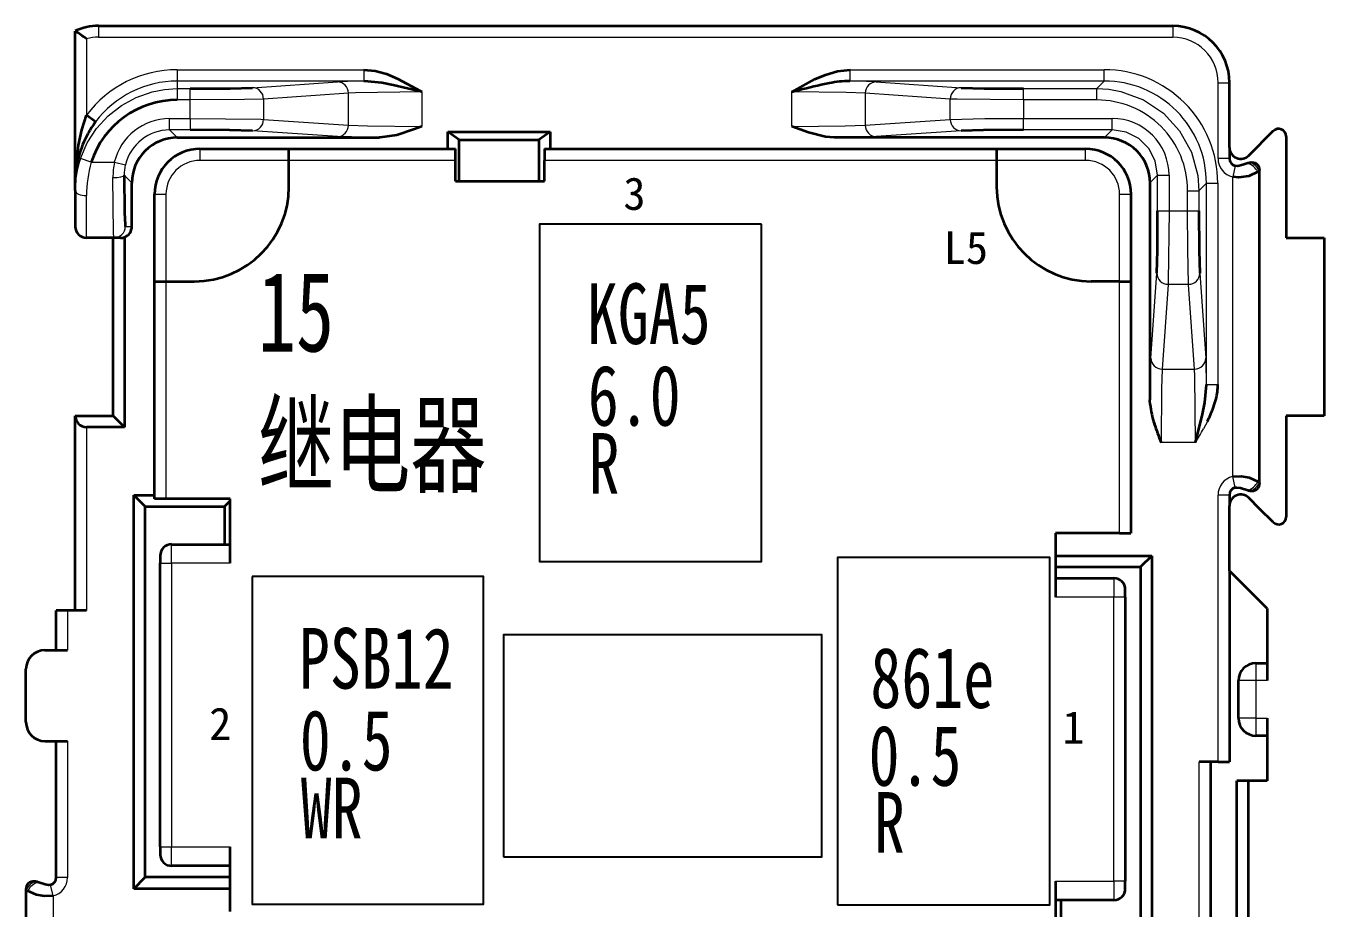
# Model space of a CAD drawing. Header units: millimetres. Extents: x 17 to 3784, y 12 to 1382.
# Drawn here: x 964.04 to 974.12, y 1077.1 to 1083.95 of the extents above; entities that cross this region are included whole.
import ezdxf

# ---------------------------------------------------------------- set-up
doc = ezdxf.new("R2010")
doc.units = ezdxf.units.MM
for name, color, linetype, lineweight in [('0层_1', 7, 'Continuous', 25), ('全新开发部分', 7, 'Continuous', 18), ('图层8-0000', 3, 'Continuous', 15)]:
    doc.layers.add(name, color=color, linetype=linetype, lineweight=lineweight)
doc.styles.add('FangSong_GB2312_Style', font='simfang.ttf')
doc.styles.add('HZ', font='', dxfattribs={"width": 0.7})
doc.styles.add('HZTXT', font='', dxfattribs={"width": 0.75})
doc.styles.add('样式 2', font='', dxfattribs={"width": 0.75})
doc.styles.get('HZ').set_extended_font_data('宋体')
doc.styles.get('HZTXT').set_extended_font_data('宋体')
doc.styles.get('样式 2').set_extended_font_data('宋体')

msp = doc.modelspace()

# ---------------------------------------------------------------- linework, layer by layer
at = {"color": 0, "lineweight": 35, "ltscale": 0.100272}
msp.add_line((964.424, 1082.736), (964.424, 1083.914), dxfattribs=at)
at = {"color": 0, "lineweight": 35}
msp.add_line((964.606, 1083.954), (972.945, 1083.954), dxfattribs=at)
at = {"color": 0, "lineweight": 13, "ltscale": 0.0075}
for p, q in [((964.606, 1083.954), (964.606, 1083.865)), ((972.945, 1083.954), (972.945, 1083.865)), ((965.393, 1082.999), (965.393, 1082.91)), ((972.269, 1082.91), (972.269, 1082.999)), ((964.548, 1082.896), (964.464, 1082.923)), ((973.431, 1082.867), (973.411, 1082.781)), ((965.041, 1082.646), (965.129, 1082.646)), ((972.533, 1082.646), (972.621, 1082.646)), ((973.061, 1082.674), (973.149, 1082.674)), ((973.061, 1082.517), (973.149, 1082.517)), ((973.431, 1080.369), (973.411, 1080.455)), ((965.085, 1079.781), (965.173, 1079.781)), ((965.085, 1077.578), (965.173, 1077.578)), ((964.252, 1077.198), (964.232, 1077.284)), ((964.365, 1077.341), (964.277, 1077.341))]:
    msp.add_line(p, q, dxfattribs=at)
at = {"color": 0, "lineweight": 13, "ltscale": 0.050296}
msp.add_line((964.512, 1083.853), (964.512, 1083.261), dxfattribs=at)
at = {"color": 0, "lineweight": 13}
msp.add_line((972.945, 1083.865), (964.606, 1083.865), dxfattribs=at)
at = {"color": 0, "lineweight": 13, "ltscale": 0.123099}
for p, q in [((965.217, 1083.614), (966.664, 1083.614)), ((966.664, 1083.526), (965.217, 1083.526))]:
    msp.add_line(p, q, dxfattribs=at)
at = {"color": 0, "lineweight": 13, "ltscale": 0.007499}
for p, q in [((965.217, 1083.614), (965.217, 1083.526)), ((966.664, 1083.614), (966.664, 1083.526)), ((970.44, 1083.526), (970.44, 1083.614)), ((972.414, 1083.526), (972.414, 1083.614)), ((965.217, 1083.467), (965.217, 1083.379)), ((965.317, 1083.379), (965.317, 1083.467)), ((971.787, 1083.379), (971.787, 1083.467)), ((972.356, 1083.379), (972.356, 1083.467)), ((965.157, 1083.147), (965.157, 1083.235)), ((965.317, 1083.235), (965.317, 1083.147)), ((971.787, 1083.147), (971.787, 1083.235)), ((972.476, 1083.147), (972.476, 1083.235))]:
    msp.add_line(p, q, dxfattribs=at)
at = {"color": 0, "lineweight": 13, "ltscale": 0.167979}
for p, q in [((970.44, 1083.614), (972.414, 1083.614)), ((972.414, 1083.526), (970.44, 1083.526))]:
    msp.add_line(p, q, dxfattribs=at)
at = {"color": 0, "lineweight": 13, "ltscale": 0.00498}
msp.add_line((965.217, 1083.526), (965.217, 1083.467), dxfattribs=at)
at = {"color": 0, "lineweight": 13, "ltscale": 0.056199}
for p, q in [((965.801, 1083.474), (966.46, 1083.52)), ((971.217, 1083.386), (970.558, 1083.432)), ((970.558, 1083.182), (971.217, 1083.228)), ((966.46, 1083.094), (965.801, 1083.14))]:
    msp.add_line(p, q, dxfattribs=at)
at = {"color": 0, "lineweight": 35, "ltscale": 0.000236542}
msp.add_line((966.668, 1083.526), (966.665, 1083.526), dxfattribs=at)
at = {"color": 0, "lineweight": 35, "ltscale": 0.005631}
msp.add_line((970.28, 1083.509), (970.215, 1083.496), dxfattribs=at)
at = {"color": 0, "lineweight": 35, "ltscale": 0.000238068}
msp.add_line((970.439, 1083.526), (970.436, 1083.526), dxfattribs=at)
at = {"color": 0, "lineweight": 13, "ltscale": 0.0562}
for p, q in [((970.644, 1083.52), (971.303, 1083.474)), ((966.546, 1083.432), (965.887, 1083.386)), ((965.887, 1083.228), (966.546, 1083.182)), ((971.303, 1083.14), (970.644, 1083.094)), ((972.776, 1081.374), (972.822, 1082.033)), ((973.156, 1082.033), (973.202, 1081.374)), ((972.91, 1081.947), (972.864, 1081.288)), ((973.114, 1081.288), (973.068, 1081.947))]:
    msp.add_line(p, q, dxfattribs=at)
at = {"color": 0, "lineweight": 13, "ltscale": 0.007042}
msp.add_line((972.356, 1083.467), (972.414, 1083.526), dxfattribs=at)
at = {"color": 0, "lineweight": 13, "ltscale": 0.050117}
msp.add_line((973.297, 1082.924), (973.297, 1083.513), dxfattribs=at)
at = {"color": 0, "lineweight": 13, "ltscale": 0.007501}
for p, q in [((973.297, 1083.513), (973.385, 1083.513)), ((973.385, 1082.924), (973.297, 1082.924)), ((973.385, 1080.311), (973.297, 1080.311)), ((972.577, 1079.517), (972.489, 1079.517)), ((973.679, 1078.87), (973.591, 1078.87)), ((973.591, 1078.577), (973.679, 1078.577)), ((972.577, 1077.313), (972.489, 1077.313))]:
    msp.add_line(p, q, dxfattribs=at)
at = {"color": 0, "lineweight": 35, "ltscale": 6.40869e-05}
msp.add_line((973.385, 1083.513), (973.385, 1083.512), dxfattribs=at)
at = {"color": 0, "lineweight": 35, "ltscale": 0.042705}
msp.add_line((973.385, 1083.01), (973.385, 1083.512), dxfattribs=at)
at = {"color": 0, "lineweight": 13, "ltscale": 0.008463}
for p, q in [((965.217, 1083.467), (965.317, 1083.467)), ((965.317, 1083.379), (965.217, 1083.379))]:
    msp.add_line(p, q, dxfattribs=at)
at = {"color": 0, "lineweight": 13, "ltscale": 0.021239}
for p, q in [((966.546, 1083.182), (966.546, 1083.432)), ((970.558, 1083.432), (970.558, 1083.182)), ((972.864, 1081.288), (973.114, 1081.288))]:
    msp.add_line(p, q, dxfattribs=at)
at = {"color": 0, "lineweight": 13, "ltscale": 0.022759}
for p, q in [((967.116, 1083.441), (967.116, 1083.173)), ((969.988, 1083.173), (969.988, 1083.441))]:
    msp.add_line(p, q, dxfattribs=at)
at = {"color": 0, "lineweight": 13, "ltscale": 0.048364}
for p, q in [((971.787, 1083.467), (972.356, 1083.467)), ((972.356, 1083.379), (971.787, 1083.379))]:
    msp.add_line(p, q, dxfattribs=at)
at = {"color": 0, "lineweight": 13, "ltscale": 0.012286}
for p, q in [((965.317, 1083.235), (965.317, 1083.379)), ((971.787, 1083.379), (971.787, 1083.235)), ((972.917, 1082.517), (973.061, 1082.517))]:
    msp.add_line(p, q, dxfattribs=at)
at = {"color": 0, "lineweight": 13, "ltscale": 0.01341}
for p, q in [((965.887, 1083.386), (965.887, 1083.228)), ((971.217, 1083.228), (971.217, 1083.386))]:
    msp.add_line(p, q, dxfattribs=at)
at = {"color": 0, "lineweight": 35, "ltscale": 0.007499}
msp.add_line((964.582, 1083.209), (964.512, 1083.261), dxfattribs=at)
at = {"color": 0, "lineweight": 13, "ltscale": 0.013574}
for p, q in [((965.157, 1083.235), (965.317, 1083.235)), ((965.317, 1083.147), (965.157, 1083.147))]:
    msp.add_line(p, q, dxfattribs=at)
at = {"color": 0, "lineweight": 13, "ltscale": 0.058574}
for p, q in [((971.787, 1083.235), (972.476, 1083.235)), ((972.476, 1083.147), (971.787, 1083.147))]:
    msp.add_line(p, q, dxfattribs=at)
at = {"color": 0, "lineweight": 35, "ltscale": 0.003594}
msp.add_line((964.523, 1083.117), (964.504, 1083.08), dxfattribs=at)
at = {"color": 0, "lineweight": 13, "ltscale": 0.007223}
msp.add_line((965.157, 1083.147), (965.217, 1083.087), dxfattribs=at)
at = {"color": 0, "lineweight": 35, "ltscale": 0.01125}
for p, q in [((967.318, 1082.999), (967.318, 1083.131)), ((968.111, 1083.131), (968.111, 1082.999))]:
    msp.add_line(p, q, dxfattribs=at)
at = {"color": 0, "lineweight": 35, "ltscale": 0.0675}
msp.add_line((967.318, 1083.131), (968.111, 1083.131), dxfattribs=at)
at = {"color": 0, "lineweight": 35, "ltscale": 0.009216}
for p, q in [((967.406, 1083.068), (967.318, 1083.131)), ((968.111, 1083.131), (968.023, 1083.068))]:
    msp.add_line(p, q, dxfattribs=at)
at = {"color": 0, "lineweight": 13, "ltscale": 0.007224}
for p, q in [((972.416, 1083.087), (972.476, 1083.147)), ((972.828, 1082.794), (972.768, 1082.734))]:
    msp.add_line(p, q, dxfattribs=at)
at = {"color": 0, "lineweight": 35, "ltscale": 0.022856}
msp.add_line((973.536, 1082.948), (973.726, 1083.138), dxfattribs=at)
at = {"color": 0, "lineweight": 35, "ltscale": 0.133382}
msp.add_line((965.217, 1083.087), (966.785, 1083.087), dxfattribs=at)
at = {"color": 0, "lineweight": 35, "ltscale": 0.058749}
for p, q in [((965.393, 1082.999), (966.084, 1082.999)), ((971.578, 1082.999), (972.269, 1082.999)), ((967.377, 1082.749), (968.067, 1082.749))]:
    msp.add_line(p, q, dxfattribs=at)
at = {"color": 0, "lineweight": 35, "ltscale": 0.110001}
msp.add_line((966.084, 1082.999), (967.377, 1082.999), dxfattribs=at)
at = {"color": 0, "lineweight": 35, "ltscale": 0.0075}
for p, q in [((966.084, 1082.91), (966.084, 1082.999)), ((967.377, 1082.91), (967.377, 1082.999)), ((968.067, 1082.999), (968.067, 1082.91)), ((971.578, 1082.999), (971.578, 1082.91)), ((965.041, 1081.97), (965.129, 1081.97)), ((972.533, 1081.97), (972.621, 1081.97)), ((965.129, 1080.281), (965.041, 1080.281)), ((972.533, 1080.016), (972.621, 1080.016)), ((964.365, 1079.414), (964.277, 1079.414))]:
    msp.add_line(p, q, dxfattribs=at)
at = {"color": 0, "lineweight": 13, "ltscale": 0.027629}
msp.add_line((966.785, 1083.087), (966.46, 1083.094), dxfattribs=at)
at = {"color": 0, "lineweight": 35, "ltscale": 0.000262456}
msp.add_line((966.788, 1083.087), (966.785, 1083.087), dxfattribs=at)
at = {"color": 0, "lineweight": 35, "ltscale": 0.052501}
msp.add_line((967.406, 1083.068), (968.023, 1083.068), dxfattribs=at)
at = {"color": 0, "lineweight": 35, "ltscale": 0.027143}
for p, q in [((967.406, 1082.749), (967.406, 1083.068)), ((968.023, 1083.068), (968.023, 1082.749))]:
    msp.add_line(p, q, dxfattribs=at)
at = {"color": 0, "lineweight": 35, "ltscale": 0.29875}
msp.add_line((968.067, 1082.999), (971.578, 1082.999), dxfattribs=at)
at = {"color": 0, "lineweight": 35, "ltscale": 0.000263981}
for p, q in [((970.319, 1083.087), (970.316, 1083.087)), ((972.768, 1081.046), (972.768, 1081.049))]:
    msp.add_line(p, q, dxfattribs=at)
at = {"color": 0, "lineweight": 35, "ltscale": 0.17838}
msp.add_line((972.416, 1083.087), (970.319, 1083.087), dxfattribs=at)
at = {"color": 0, "lineweight": 35, "ltscale": 0.007348}
msp.add_line((973.385, 1083.01), (973.385, 1082.924), dxfattribs=at)
at = {"color": 0, "lineweight": 35, "ltscale": 0.067054}
msp.add_line((973.826, 1083.096), (973.826, 1082.308), dxfattribs=at)
at = {"color": 0, "lineweight": 13, "ltscale": 0.058749}
for p, q in [((966.084, 1082.91), (965.393, 1082.91)), ((972.269, 1082.91), (971.578, 1082.91))]:
    msp.add_line(p, q, dxfattribs=at)
at = {"color": 0, "lineweight": 13, "ltscale": 0.110001}
msp.add_line((967.377, 1082.91), (966.084, 1082.91), dxfattribs=at)
at = {"color": 0, "lineweight": 35, "ltscale": 0.0175}
for p, q in [((966.084, 1082.705), (966.084, 1082.91)), ((971.578, 1082.91), (971.578, 1082.705))]:
    msp.add_line(p, q, dxfattribs=at)
at = {"color": 0, "lineweight": 35, "ltscale": 0.01375}
for p, q in [((967.377, 1082.749), (967.377, 1082.91)), ((968.067, 1082.749), (968.067, 1082.91)), ((964.879, 1080.31), (965.041, 1080.31))]:
    msp.add_line(p, q, dxfattribs=at)
at = {"color": 0, "lineweight": 13, "ltscale": 0.29875}
msp.add_line((971.578, 1082.91), (968.067, 1082.91), dxfattribs=at)
at = {"color": 0, "lineweight": 13, "ltscale": 0.015358}
msp.add_line((964.548, 1082.896), (964.728, 1082.896), dxfattribs=at)
at = {"color": 0, "lineweight": 13, "ltscale": 0.007498}
for p, q in [((964.728, 1082.896), (964.814, 1082.875)), ((972.828, 1082.794), (972.917, 1082.794)), ((973.208, 1082.733), (973.296, 1082.733)), ((972.828, 1082.517), (972.917, 1082.517)), ((973.208, 1081.17), (973.296, 1081.17))]:
    msp.add_line(p, q, dxfattribs=at)
at = {"color": 0, "lineweight": 35, "ltscale": 0.000515996}
for p, q in [((973.558, 1082.892), (973.552, 1082.892)), ((973.552, 1080.343), (973.558, 1080.343))]:
    msp.add_line(p, q, dxfattribs=at)
at = {"color": 0, "lineweight": 13, "ltscale": 0.000375051}
msp.add_line((973.556, 1082.89), (973.552, 1082.892), dxfattribs=at)
at = {"color": 0, "lineweight": 13, "ltscale": 0.001185}
for p, q in [((973.618, 1082.828), (973.607, 1082.82)), ((973.607, 1080.415), (973.618, 1080.407))]:
    msp.add_line(p, q, dxfattribs=at)
at = {"color": 0, "lineweight": 13, "ltscale": 0.000251938}
for p, q in [((973.62, 1082.83), (973.618, 1082.828)), ((973.618, 1080.407), (973.62, 1080.405)), ((964.044, 1077.245), (964.042, 1077.247))]:
    msp.add_line(p, q, dxfattribs=at)
at = {"color": 0, "lineweight": 13, "ltscale": 0.205949}
for p, q in [((973.618, 1082.828), (973.618, 1080.407)), ((964.044, 1074.825), (964.044, 1077.245))]:
    msp.add_line(p, q, dxfattribs=at)
at = {"color": 0, "lineweight": 35, "ltscale": 0.206305}
for p, q in [((973.62, 1080.405), (973.62, 1082.83)), ((964.042, 1077.247), (964.042, 1074.823))]:
    msp.add_line(p, q, dxfattribs=at)
at = {"color": 0, "lineweight": 35, "ltscale": 0.003913}
msp.add_line((964.424, 1082.782), (964.424, 1082.736), dxfattribs=at)
at = {"color": 0, "lineweight": 35, "ltscale": 0.000141144}
msp.add_line((964.424, 1082.734), (964.424, 1082.736), dxfattribs=at)
at = {"color": 0, "lineweight": 35, "ltscale": 0.005009}
msp.add_line((964.424, 1082.675), (964.424, 1082.734), dxfattribs=at)
at = {"color": 0, "lineweight": 13, "ltscale": 0.007202}
msp.add_line((964.865, 1082.734), (964.805, 1082.794), dxfattribs=at)
at = {"color": 0, "lineweight": 35, "ltscale": 0.028755}
msp.add_line((964.865, 1082.396), (964.865, 1082.734), dxfattribs=at)
at = {"color": 0, "lineweight": 35, "ltscale": 0.143381}
msp.add_line((972.768, 1082.734), (972.768, 1081.049), dxfattribs=at)
at = {"color": 0, "lineweight": 13, "ltscale": 0.023574}
for p, q in [((972.828, 1082.517), (972.828, 1082.794)), ((972.917, 1082.794), (972.917, 1082.517))]:
    msp.add_line(p, q, dxfattribs=at)
at = {"color": 0, "lineweight": 13, "ltscale": 0.007041}
msp.add_line((973.208, 1082.733), (973.149, 1082.674), dxfattribs=at)
at = {"color": 0, "lineweight": 13, "ltscale": 0.13298}
for p, q in [((973.208, 1081.17), (973.208, 1082.733)), ((973.296, 1082.733), (973.296, 1081.17))]:
    msp.add_line(p, q, dxfattribs=at)
at = {"color": 0, "lineweight": 13, "ltscale": 0.197928}
msp.add_line((973.411, 1080.455), (973.411, 1082.781), dxfattribs=at)
at = {"color": 0, "lineweight": 35, "ltscale": 0.023711}
msp.add_line((964.424, 1082.675), (964.424, 1082.396), dxfattribs=at)
at = {"color": 0, "lineweight": 13, "ltscale": 0.027895}
msp.add_line((964.512, 1082.308), (964.512, 1082.636), dxfattribs=at)
at = {"color": 0, "lineweight": 35, "ltscale": 0.0575}
for p, q in [((965.041, 1081.97), (965.041, 1082.646)), ((972.621, 1082.646), (972.621, 1081.97))]:
    msp.add_line(p, q, dxfattribs=at)
at = {"color": 0, "lineweight": 13, "ltscale": 0.0575}
for p, q in [((965.129, 1082.646), (965.129, 1081.97)), ((972.533, 1081.97), (972.533, 1082.646))]:
    msp.add_line(p, q, dxfattribs=at)
at = {"color": 0, "lineweight": 13, "ltscale": 0.013364}
for p, q in [((973.061, 1082.517), (973.061, 1082.674)), ((973.149, 1082.674), (973.149, 1082.517))]:
    msp.add_line(p, q, dxfattribs=at)
at = {"color": 0, "lineweight": 13, "ltscale": 0.004367}
msp.add_line((964.813, 1082.396), (964.865, 1082.396), dxfattribs=at)
at = {"color": 0, "lineweight": 35, "ltscale": 0.018135}
msp.add_line((964.725, 1082.308), (964.512, 1082.308), dxfattribs=at)
at = {"color": 0, "lineweight": 35, "ltscale": 0.1175}
for p, q in [((964.718, 1080.927), (964.718, 1082.308)), ((974.12, 1082.308), (974.12, 1080.927))]:
    msp.add_line(p, q, dxfattribs=at)
at = {"color": 0, "lineweight": 35, "ltscale": 0.004407}
msp.add_line((964.777, 1082.308), (964.725, 1082.308), dxfattribs=at)
at = {"color": 0, "lineweight": 35, "ltscale": 0.12543}
msp.add_line((964.806, 1082.313), (964.806, 1080.839), dxfattribs=at)
at = {"color": 0, "lineweight": 35, "ltscale": 0.025}
for p, q in [((973.826, 1082.308), (974.12, 1082.308)), ((964.424, 1080.927), (964.718, 1080.927)), ((974.12, 1080.927), (973.826, 1080.927)), ((964.806, 1080.839), (964.512, 1080.839)), ((965.584, 1080.222), (965.584, 1079.928)), ((973.456, 1078.577), (973.456, 1078.87)), ((972.078, 1076.872), (972.078, 1077.166))]:
    msp.add_line(p, q, dxfattribs=at)
at = {"color": 0, "lineweight": 35, "ltscale": 0.14375}
msp.add_line((965.041, 1080.281), (965.041, 1081.97), dxfattribs=at)
at = {"color": 0, "lineweight": 13, "ltscale": 0.14375}
msp.add_line((965.129, 1081.97), (965.129, 1080.281), dxfattribs=at)
at = {"color": 0, "lineweight": 35, "ltscale": 0.01875}
for p, q in [((965.129, 1081.97), (965.349, 1081.97)), ((972.533, 1081.97), (972.313, 1081.97))]:
    msp.add_line(p, q, dxfattribs=at)
at = {"color": 0, "lineweight": 13, "ltscale": 0.16625}
msp.add_line((972.533, 1080.016), (972.533, 1081.97), dxfattribs=at)
at = {"color": 0, "lineweight": 35, "ltscale": 0.16625}
msp.add_line((972.621, 1081.97), (972.621, 1080.016), dxfattribs=at)
at = {"color": 0, "lineweight": 13, "ltscale": 0.013411}
msp.add_line((973.068, 1081.947), (972.91, 1081.947), dxfattribs=at)
at = {"color": 0, "lineweight": 13, "ltscale": 0.027627}
msp.add_line((972.768, 1081.049), (972.776, 1081.374), dxfattribs=at)
at = {"color": 0, "lineweight": 35, "ltscale": 0.000236531}
msp.add_line((973.208, 1081.166), (973.208, 1081.169), dxfattribs=at)
at = {"color": 0, "lineweight": 35, "ltscale": 0.002613}
msp.add_line((972.77, 1081.015), (972.768, 1081.046), dxfattribs=at)
at = {"color": 0, "lineweight": 35, "ltscale": 0.12875}
for p, q in [((964.424, 1079.414), (964.424, 1080.927)), ((973.238, 1078.239), (973.238, 1076.725))]:
    msp.add_line(p, q, dxfattribs=at)
at = {"color": 0, "lineweight": 35, "ltscale": 0.010606}
msp.add_line((964.718, 1080.927), (964.806, 1080.839), dxfattribs=at)
at = {"color": 0, "lineweight": 35, "ltscale": 0.066927}
msp.add_line((973.826, 1080.927), (973.826, 1080.141), dxfattribs=at)
at = {"color": 0, "lineweight": 13, "ltscale": 0.12125}
for p, q in [((964.512, 1080.839), (964.512, 1079.414)), ((973.15, 1076.814), (973.15, 1078.239))]:
    msp.add_line(p, q, dxfattribs=at)
at = {"color": 0, "lineweight": 13, "ltscale": 0.005502}
msp.add_line((973.214, 1080.881), (973.184, 1080.824), dxfattribs=at)
at = {"color": 0, "lineweight": 13, "ltscale": 0.02276}
msp.add_line((973.122, 1080.718), (972.855, 1080.718), dxfattribs=at)
at = {"color": 0, "lineweight": 35, "ltscale": 0.260001}
msp.add_line((964.879, 1077.254), (964.879, 1080.31), dxfattribs=at)
at = {"color": 0, "lineweight": 35, "ltscale": 0.010607}
for p, q in [((964.967, 1080.222), (964.879, 1080.31)), ((972.783, 1079.84), (972.695, 1079.752)), ((964.879, 1077.254), (964.967, 1077.343))]:
    msp.add_line(p, q, dxfattribs=at)
at = {"color": 0, "lineweight": 35, "ltscale": 0.0425}
for p, q in [((965.628, 1080.281), (965.129, 1080.281)), ((965.628, 1079.781), (965.628, 1080.281)), ((972.034, 1080.016), (972.034, 1079.517)), ((972.533, 1080.016), (972.034, 1080.016)), ((965.628, 1077.078), (965.628, 1077.578)), ((972.034, 1077.313), (972.034, 1076.814))]:
    msp.add_line(p, q, dxfattribs=at)
at = {"color": 0, "lineweight": 13, "ltscale": 0.176366}
msp.add_line((973.297, 1078.239), (973.297, 1080.311), dxfattribs=at)
at = {"color": 0, "lineweight": 35, "ltscale": 0.007222}
msp.add_line((973.385, 1080.311), (973.385, 1080.227), dxfattribs=at)
at = {"color": 0, "lineweight": 35, "ltscale": 0.010178}
msp.add_line((973.62, 1080.204), (973.536, 1080.289), dxfattribs=at)
at = {"color": 0, "lineweight": 13, "ltscale": 0.000375379}
msp.add_line((973.556, 1080.345), (973.552, 1080.343), dxfattribs=at)
at = {"color": 0, "lineweight": 35, "ltscale": 0.245}
for p, q in [((964.967, 1077.343), (964.967, 1080.222)), ((972.695, 1079.752), (972.695, 1076.872))]:
    msp.add_line(p, q, dxfattribs=at)
at = {"color": 0, "lineweight": 35, "ltscale": 0.052499}
msp.add_line((964.967, 1080.222), (965.584, 1080.222), dxfattribs=at)
at = {"color": 0, "lineweight": 35, "ltscale": 0.005304}
msp.add_line((965.628, 1080.266), (965.584, 1080.222), dxfattribs=at)
at = {"color": 0, "lineweight": 35, "ltscale": 0.042831}
msp.add_line((973.385, 1079.723), (973.385, 1080.227), dxfattribs=at)
at = {"color": 0, "lineweight": 35, "ltscale": 0.012678}
msp.add_line((973.726, 1080.099), (973.62, 1080.204), dxfattribs=at)
at = {"color": 0, "lineweight": 35, "ltscale": 0.03875}
for p, q in [((965.173, 1079.928), (965.628, 1079.928)), ((972.034, 1079.664), (972.489, 1079.664)), ((965.628, 1077.431), (965.173, 1077.431)), ((972.489, 1077.166), (972.034, 1077.166))]:
    msp.add_line(p, q, dxfattribs=at)
at = {"color": 0, "lineweight": 13, "ltscale": 0.0125}
for p, q in [((965.173, 1079.781), (965.173, 1079.928)), ((972.489, 1079.664), (972.489, 1079.517)), ((965.173, 1077.431), (965.173, 1077.578)), ((972.489, 1077.313), (972.489, 1077.166))]:
    msp.add_line(p, q, dxfattribs=at)
at = {"color": 0, "lineweight": 35, "ltscale": 0.005}
for p, q in [((965.085, 1079.84), (965.085, 1079.781)), ((972.577, 1079.517), (972.577, 1079.576)), ((965.085, 1077.578), (965.085, 1077.519)), ((972.577, 1077.254), (972.577, 1077.313))]:
    msp.add_line(p, q, dxfattribs=at)
at = {"color": 0, "lineweight": 35, "ltscale": 0.1875}
for p, q in [((965.085, 1077.578), (965.085, 1079.781)), ((972.577, 1079.517), (972.577, 1077.313))]:
    msp.add_line(p, q, dxfattribs=at)
at = {"color": 0, "lineweight": 13, "ltscale": 0.03875}
for p, q in [((965.628, 1079.781), (965.173, 1079.781)), ((972.489, 1079.517), (972.034, 1079.517)), ((965.173, 1077.578), (965.628, 1077.578)), ((972.034, 1077.313), (972.489, 1077.313))]:
    msp.add_line(p, q, dxfattribs=at)
at = {"color": 0, "lineweight": 13, "ltscale": 0.1875}
for p, q in [((965.173, 1079.781), (965.173, 1077.578)), ((972.489, 1077.313), (972.489, 1079.517))]:
    msp.add_line(p, q, dxfattribs=at)
at = {"color": 0, "lineweight": 35, "ltscale": 0.06375}
for p, q in [((972.034, 1079.84), (972.783, 1079.84)), ((965.628, 1077.254), (964.879, 1077.254))]:
    msp.add_line(p, q, dxfattribs=at)
at = {"color": 0, "lineweight": 35, "ltscale": 0.26}
msp.add_line((972.783, 1079.84), (972.783, 1076.784), dxfattribs=at)
at = {"color": 0, "lineweight": 35, "ltscale": 0.05625}
for p, q in [((972.034, 1079.752), (972.695, 1079.752)), ((965.628, 1077.343), (964.967, 1077.343))]:
    msp.add_line(p, q, dxfattribs=at)
at = {"color": 0, "lineweight": 35, "ltscale": 0.035355}
msp.add_line((973.679, 1079.429), (973.385, 1079.723), dxfattribs=at)
at = {"color": 0, "lineweight": 35, "ltscale": 0.126314}
msp.add_line((973.385, 1079.723), (973.385, 1078.239), dxfattribs=at)
at = {"color": 0, "lineweight": 35, "ltscale": 0.02625}
msp.add_line((964.277, 1079.105), (964.277, 1079.414), dxfattribs=at)
at = {"color": 0, "lineweight": 35, "ltscale": 0.0125}
for p, q in [((964.512, 1079.414), (964.365, 1079.414)), ((973.297, 1078.239), (973.15, 1078.239)), ((973.679, 1078.092), (973.532, 1078.092))]:
    msp.add_line(p, q, dxfattribs=at)
at = {"color": 0, "lineweight": 13, "ltscale": 0.02625}
msp.add_line((964.365, 1079.414), (964.365, 1079.105), dxfattribs=at)
at = {"color": 0, "lineweight": 35, "ltscale": 0.047564}
msp.add_line((973.679, 1079.429), (973.679, 1078.87), dxfattribs=at)
at = {"color": 0, "lineweight": 35, "ltscale": 0.015001}
for p, q in [((964.189, 1079.105), (964.365, 1079.105)), ((964.189, 1078.4), (964.365, 1078.4))]:
    msp.add_line(p, q, dxfattribs=at)
at = {"color": 0, "lineweight": 35, "ltscale": 0.007501}
for p, q in [((973.591, 1079.005), (973.679, 1079.005)), ((973.679, 1078.442), (973.591, 1078.442)), ((973.297, 1078.239), (973.385, 1078.239)), ((973.532, 1078.092), (973.444, 1078.092))]:
    msp.add_line(p, q, dxfattribs=at)
at = {"color": 0, "lineweight": 13, "ltscale": 0.011457}
msp.add_line((973.591, 1079.005), (973.591, 1078.87), dxfattribs=at)
at = {"color": 0, "lineweight": 35, "ltscale": 0.035}
msp.add_line((964.042, 1078.547), (964.042, 1078.959), dxfattribs=at)
at = {"color": 0, "lineweight": 13, "ltscale": 0.011456}
for p, q in [((973.591, 1078.87), (973.456, 1078.87)), ((973.591, 1078.577), (973.456, 1078.577)), ((973.591, 1078.577), (973.591, 1078.442))]:
    msp.add_line(p, q, dxfattribs=at)
at = {"color": 0, "lineweight": 13, "ltscale": 0.025}
msp.add_line((973.591, 1078.87), (973.591, 1078.577), dxfattribs=at)
at = {"color": 0, "lineweight": 35, "ltscale": 0.04125}
msp.add_line((973.679, 1078.577), (973.679, 1078.092), dxfattribs=at)
at = {"color": 0, "lineweight": 35, "ltscale": 0.090117}
msp.add_line((964.277, 1077.341), (964.277, 1078.4), dxfattribs=at)
at = {"color": 0, "lineweight": 13, "ltscale": 0.090117}
msp.add_line((964.365, 1078.4), (964.365, 1077.341), dxfattribs=at)
at = {"color": 0, "lineweight": 35, "ltscale": 0.12125}
for p, q in [((973.444, 1076.667), (973.444, 1078.092)), ((973.532, 1078.092), (973.532, 1076.667))]:
    msp.add_line(p, q, dxfattribs=at)
at = {"color": 0, "lineweight": 13, "ltscale": 0.001186}
msp.add_line((964.055, 1077.237), (964.044, 1077.245), dxfattribs=at)
at = {"color": 0, "lineweight": 13, "ltscale": 0.197929}
msp.add_line((964.252, 1077.198), (964.252, 1074.872), dxfattribs=at)
at = {"color": 0, "lineweight": 35}
for points in [[(966.664, 1083.614), (966.753, 1083.605), (966.84, 1083.581), (966.93, 1083.543), (967.102, 1083.449), (967.116, 1083.441)], [(969.988, 1083.441), (970.009, 1083.453), (970.167, 1083.54), (970.249, 1083.575), (970.343, 1083.603), (970.44, 1083.614)], [(967.116, 1083.441), (966.894, 1083.495), (966.804, 1083.513), (966.668, 1083.526)], [(965.317, 1083.467), (965.627, 1083.469), (965.801, 1083.474)], [(971.303, 1083.474), (971.48, 1083.469), (971.787, 1083.467)], [(964.424, 1082.782), (964.449, 1083.027), (964.475, 1083.146), (964.512, 1083.261)], [(965.801, 1083.14), (965.623, 1083.145), (965.317, 1083.147)], [(967.116, 1083.173), (967.051, 1083.149), (966.921, 1083.106), (966.788, 1083.087)], [(970.316, 1083.087), (970.249, 1083.093), (970.117, 1083.126), (969.988, 1083.173)], [(971.787, 1083.147), (971.477, 1083.145), (971.303, 1083.14)], [(973.607, 1082.82), (973.537, 1082.788), (973.455, 1082.777), (973.411, 1082.781)], [(973.528, 1082.888), (973.49, 1082.874), (973.451, 1082.865), (973.431, 1082.867)], [(964.805, 1082.794), (964.808, 1082.505), (964.811, 1082.409), (964.813, 1082.398), (964.813, 1082.397), (964.813, 1082.396)], [(972.822, 1082.033), (972.827, 1082.21), (972.828, 1082.517)], [(973.149, 1082.517), (973.151, 1082.207), (973.156, 1082.033)], [(973.122, 1080.718), (973.177, 1080.94), (973.194, 1081.03), (973.208, 1081.166)], [(973.411, 1080.455), (973.476, 1080.458), (973.539, 1080.447), (973.607, 1080.415)], [(973.431, 1080.369), (973.444, 1080.37), (973.471, 1080.367), (973.528, 1080.348)], [(964.232, 1077.284), (964.218, 1077.282), (964.192, 1077.286), (964.135, 1077.305)], [(964.252, 1077.198), (964.186, 1077.195), (964.123, 1077.205), (964.055, 1077.237)]]:
    msp.add_lwpolyline(points, dxfattribs=at)
at = {"color": 0, "lineweight": 13}
for points in [[(964.464, 1082.923), (964.517, 1083.046), (964.589, 1083.158), (964.679, 1083.255), (964.783, 1083.336), (964.898, 1083.399), (965.022, 1083.442), (965.118, 1083.461), (965.217, 1083.467)], [(967.116, 1083.441), (966.6, 1083.435), (966.546, 1083.432)], [(970.558, 1083.432), (970.41, 1083.437), (969.988, 1083.441)], [(972.356, 1083.467), (972.45, 1083.462), (972.542, 1083.445), (972.717, 1083.379), (972.873, 1083.276), (972.999, 1083.138), (973.09, 1082.973), (973.14, 1082.793), (973.149, 1082.674)], [(965.887, 1083.386), (965.738, 1083.382), (965.317, 1083.379)], [(971.787, 1083.379), (971.271, 1083.384), (971.217, 1083.386)], [(965.317, 1083.235), (965.865, 1083.229), (965.887, 1083.228)], [(971.217, 1083.228), (971.487, 1083.234), (971.787, 1083.235)], [(966.546, 1083.182), (966.694, 1083.177), (967.116, 1083.173)], [(969.988, 1083.173), (970.403, 1083.177), (970.558, 1083.182)], [(972.828, 1082.794), (972.81, 1082.905), (972.759, 1083.003), (972.681, 1083.079), (972.584, 1083.129), (972.476, 1083.147)], [(964.725, 1082.308), (964.725, 1082.309), (964.724, 1082.313), (964.722, 1082.346), (964.717, 1082.776)], [(972.917, 1082.517), (972.911, 1081.969), (972.91, 1081.947)], [(973.068, 1081.947), (973.062, 1082.217), (973.061, 1082.517)], [(972.864, 1081.288), (972.859, 1081.139), (972.855, 1080.718)], [(973.122, 1080.718), (973.116, 1081.234), (973.114, 1081.288)]]:
    msp.add_lwpolyline(points, dxfattribs=at)
at = {"color": 0, "lineweight": 35}
for centre, radius, start, end in [((964.606, 1083.513), 0.441, 90, 114.4275), ((963.671, 1082.741), 1.394, 52.9095, 57.328), ((972.945, 1083.513), 0.441, 0, 90), ((970.449, 1082.685), 0.841, 90.8782, 101.6127), ((971.965, 1075.823), 7.87, 102.8509, 104.5491), ((965.217, 1082.674), 0.705, 90.0037, 161.6818), ((965.225, 1082.727), 0.803, 143.1227, 150.9139), ((973.767, 1083.096), 0.0588, 0, 135), ((965.21, 1082.734), 0.786, 153.9488, 169.6659), ((965.217, 1082.734), 0.353, 89.996, 180.004), ((965.393, 1082.646), 0.353, 90, 180), ((972.269, 1082.646), 0.353, 0, 90), ((972.416, 1082.734), 0.353, 359.996, 90.004), ((973.474, 1083.01), 0.0881, 180, 315), ((973.444, 1082.924), 0.0588, 180, 256.7954), ((965.204, 1082.736), 0.78, 169.6826, 179.9981), ((973.56, 1082.784), 0.108, 94.0011, 107.1688), ((965.349, 1082.705), 0.735, 270, 0), ((972.313, 1082.705), 0.735, 180, 270), ((964.512, 1082.396), 0.0881, 180, 270), ((964.776, 1082.396), 0.0881, 289.4694, 359.9956), ((964.777, 1082.393), 0.0853, 270.0086, 289.8015), ((972.814, 1081.175), 0.482, 345.8801, 359.3824), ((973.48, 1081.089), 0.714, 185.961, 198.3971), ((972.457, 1081.273), 0.852, 336.485, 345.3521), ((964.512, 1080.927), 0.0881, 179.9999, 270), ((972.203, 1081.389), 1.131, 333.3137, 336.2192), ((974.655, 1081.456), 1.945, 197.7023, 202.277), ((973.444, 1080.311), 0.0588, 103.2046, 180), ((973.474, 1080.227), 0.0881, 44.9995, 180.0006), ((973.56, 1080.451), 0.108, 252.8318, 265.999), ((973.767, 1080.141), 0.0588, 225, 0), ((965.173, 1079.84), 0.0881, 90, 180), ((972.489, 1079.576), 0.0881, 0, 90), ((964.189, 1078.959), 0.147, 90, 180), ((973.591, 1078.87), 0.135, 90, 180), ((973.591, 1078.577), 0.135, 180, 270), ((964.189, 1078.547), 0.147, 180, 270), ((965.173, 1077.519), 0.0881, 180, 270), ((964.103, 1077.202), 0.108, 72.8324, 85.999), ((964.218, 1077.341), 0.0588, 283.2048, 0), ((972.489, 1077.254), 0.0881, 270, 0)]:
    msp.add_arc(centre, radius, start, end, dxfattribs=at)
at = {"color": 0, "lineweight": 13}
for centre, radius, start, end in [((964.606, 1083.513), 0.353, 90, 105.4815), ((972.945, 1083.513), 0.353, 360, 90), ((965.217, 1082.733), 0.881, 90.0014, 143.1361), ((972.414, 1082.733), 0.881, 359.9961, 90.0039), ((965.22, 1082.726), 0.8, 90.2282, 142.911), ((966.703, 1078.378), 5.148, 90.419, 92.7011), ((970.403, 1078.457), 5.069, 87.2717, 89.5768), ((972.414, 1082.733), 0.793, 359.9933, 90.0067), ((972.356, 1082.674), 0.705, 359.9958, 90.0044), ((965.16, 1082.79), 0.445, 90.4399, 166.2405), ((965.799, 1083.227), 0.0873, 271.3056, 0.6791), ((972.476, 1082.794), 0.441, 359.9961, 90.0039), ((965.16, 1082.791), 0.356, 90.4334, 166.2447), ((966.458, 1083.181), 0.0873, 271.3108, 0.6828), ((970.309, 1091.313), 8.226, 270.0681, 272.3351), ((965.235, 1082.671), 0.811, 161.875, 179.7325), ((965.393, 1082.646), 0.264, 90, 180), ((972.269, 1082.646), 0.264, 0, 90), ((973.444, 1082.924), 0.147, 180, 256.7954), ((965.497, 1082.633), 0.985, 164.5212, 179.816), ((965.313, 1082.778), 0.596, 168.6465, 180.2218), ((965.15, 1082.796), 0.346, 166.6819, 180.2972), ((973.489, 1082.76), 0.146, 27.4602, 62.5398), ((973.069, 1082.035), 0.0873, 269.3173, 358.6892), ((973.115, 1081.376), 0.0873, 269.3173, 358.6892), ((968.06, 1081.131), 5.148, 0.419, 2.7011), ((969.539, 1082.867), 4.178, 329.0579, 330.7345), ((973.444, 1080.311), 0.147, 103.2046, 180), ((973.489, 1080.475), 0.146, 297.4602, 332.5398), ((964.218, 1077.341), 0.147, 283.2048, 360)]:
    msp.add_arc(centre, radius, start, end, dxfattribs=at)
for centre, major_axis, ratio, start_param, end_param in [((966.46, 1083.432), (0.0061, -0.0879), 0.970003, 1.503174, 3.069737), ((970.644, 1083.432), (-0.0061, -0.0879), 0.970003, 3.213448, 4.780012), ((965.801, 1083.386), (0.0061, -0.0879), 0.970003, 1.503174, 3.069737), ((971.303, 1083.386), (-0.0061, -0.0879), 0.970003, 3.213448, 4.780012), ((971.303, 1083.228), (0.0061, -0.0879), 0.970003, 4.644766, 6.21133), ((970.644, 1083.182), (0.0061, -0.0879), 0.970003, 4.644766, 6.21133), ((973.548, 1082.82), (0.0623, -0.0623), 0.536146, 1.078655, 2.35524), ((964.717, 1082.794), (0.0881, 0.0003), 0.203601, 4.71165, 6.265359), ((964.512, 1082.675), (-0.0881, 0), 0.442105, 6.283185, 7.853982), ((964.725, 1082.396), (0, 0.0881), 0.999848, 3.141593, 4.712389), ((972.91, 1082.033), (-0.0879, 0.0061), 0.970003, 0.071855, 1.638419), ((972.864, 1081.374), (-0.0879, 0.0061), 0.970003, 0.071855, 1.638419), ((973.548, 1080.415), (0.0623, 0.0623), 0.536146, 3.927952, 5.204534), ((964.106, 1077.245), (-0.0623, -0.0623), 0.57735, 4.133392, 5.235988), ((964.114, 1077.237), (0.0623, 0.0623), 0.536149, 0.786369, 2.062943)]:
    msp.add_ellipse(centre, major_axis=major_axis, ratio=ratio, start_param=start_param, end_param=end_param, dxfattribs=at)
at = {"color": 0, "lineweight": 35}
for centre, major_axis, start_param, end_param in [((973.496, 1082.768), (-0.108, -0.108), 2.617994, 3.66519), ((973.496, 1080.468), (0.108, -0.108), 5.759587, 6.806784), ((964.166, 1077.185), (0.108, -0.108), 2.562596, 3.665191)]:
    msp.add_ellipse(centre, major_axis=major_axis, ratio=0.57735, start_param=start_param, end_param=end_param, dxfattribs=at)
at = {"layer": '0层_1', "color": 0, "lineweight": -2}
for points in [[(969.753, 1082.415), (968.03, 1082.415), (968.03, 1079.794), (969.753, 1079.794)], [(970.342, 1077.129), (971.99, 1077.129), (971.99, 1079.825), (970.342, 1079.825)], [(965.797, 1079.679), (965.797, 1077.133), (967.594, 1077.133), (967.594, 1079.679)], [(967.75, 1077.501), (970.221, 1077.501), (970.221, 1079.224), (967.75, 1079.224)]]:
    msp.add_lwpolyline(points, close=True, dxfattribs=at)

# ---------------------------------------------------------------- texts
at = {"color": 0, "linetype": 'Continuous', "style": 'FangSong_GB2312_Style'}
for s, height, p in [('3', 0.253, (968.68, 1082.525)), ('L5', 0.2531, (971.167, 1082.105))]:
    msp.add_text(s, height=height, dxfattribs=at).set_placement(p)
at = {"color": 1, "linetype": 'Continuous', "style": 'FangSong_GB2312_Style'}
for s, p in [('2', (965.464, 1078.408)), ('1', (972.088, 1078.381))]:
    msp.add_text(s, height=0.253, dxfattribs=at).set_placement(p)
at = {"layer": '0层_1', "color": 0, "lineweight": -2, "insert": (965.844, 1080.326), "char_height": 0.6189, "width": 2.29532, "attachment_point": 7, "style": 'HZ'}
msp.add_mtext('15\\P继电器', dxfattribs=at)
at = {"layer": '全新开发部分', "color": 1, "style": '样式 2', "width": 0.75}
for s, p in [('861e', (970.598, 1078.657)), ('0.5 ', (970.584, 1078.053))]:
    msp.add_text(s, height=0.4709, dxfattribs=at).set_placement(p)
at = {"layer": '图层8-0000', "color": 0, "char_height": 0.4709, "style": 'HZTXT'}
for s, insert, width, attachment_point in [('KGA5', (968.397, 1081.476), 0.95856, 7), ('6.0', (968.404, 1081.32), 2.73785, 1), ('\\PR ', (968.41, 1081.577), 2.73785, 1)]:
    msp.add_mtext(s, dxfattribs=dict(at, insert=insert, width=width, attachment_point=attachment_point))
at = {"layer": '图层8-0000', "color": 1, "char_height": 0.4709, "style": 'HZTXT'}
for s, insert, width, attachment_point in [('PSB12', (966.161, 1078.8), 0.95856, 7), ('0.5', (966.168, 1078.643), 2.73785, 1), ('\\PWR ', (966.175, 1078.901), 2.73785, 1), ('\\PR ', (970.625, 1078.789), 2.73785, 1)]:
    msp.add_mtext(s, dxfattribs=dict(at, insert=insert, width=width, attachment_point=attachment_point))

doc.saveas('drawing.dxf')
